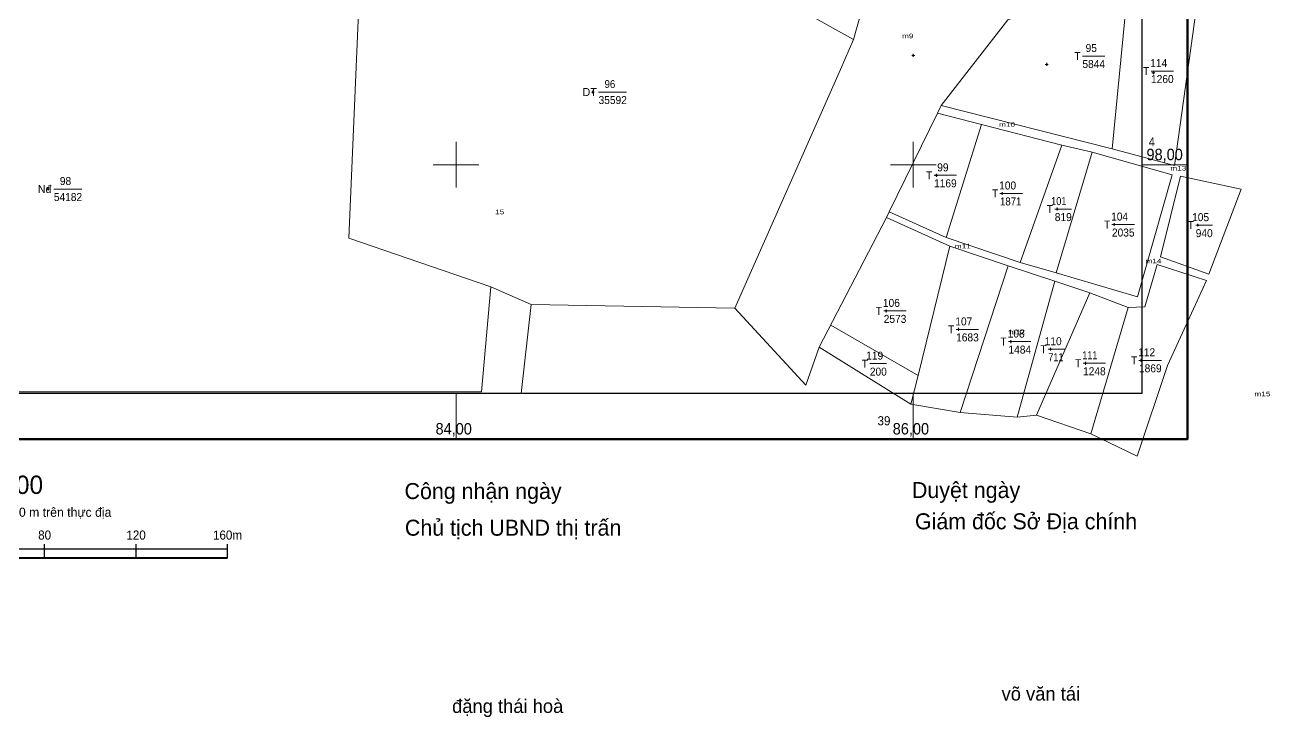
# Model space of a CAD drawing. Header units: metres. Extents: x 397130 to 398756, y 49558 to 50792.
# Drawn here: x 398211 to 398756, y 49558 to 49861 of the extents above; entities that cross this region are included whole.
import ezdxf
from ezdxf.enums import TextEntityAlignment as Align

# ---------------------------------------------------------------- set-up
doc = ezdxf.new("R2010")
doc.units = ezdxf.units.M
doc.header["$LTSCALE"] = 1.4
for name, color, linetype, lineweight in [('11', 7, 'Continuous', 13), ('22', 7, 'Continuous', 13), ('62', 7, 'Continuous', 13), ('63', 7, 'Continuous', 13)]:
    doc.layers.add(name, color=color, linetype=linetype, lineweight=lineweight)
doc.layers.add('50', color=7, linetype='Continuous')

msp = doc.modelspace()

# ---------------------------------------------------------------- hatches: boundary and pattern name
at = {"layer": '11'}
for points in [[(398600.085, 49847.83, 1), (398599.935, 49847.83, 1)], [(398658.435, 49843.91, 1), (398658.285, 49843.91, 1)], [(398705.095, 49840.2, 1), (398704.945, 49840.2, 1)], [(398459.895, 49831.81, 1), (398459.745, 49831.81, 1)], [(398610.155, 49795.37, 1), (398610.005, 49795.37, 1)], [(398221.615, 49789.37, 1), (398221.465, 49789.37, 1)], [(398638.995, 49787.45, 1), (398638.845, 49787.45, 1)], [(398662.975, 49780.61, 1), (398662.825, 49780.61, 1)], [(398687.975, 49773.84, 1), (398687.825, 49773.84, 1)], [(398724.615, 49773.58, 1), (398724.465, 49773.58, 1)], [(398588.145, 49736.07, 1), (398587.995, 49736.07, 1)], [(398619.805, 49727.97, 1), (398619.655, 49727.97, 1)], [(398642.715, 49722.65, 1), (398642.565, 49722.65, 1)], [(398660.125, 49719.3, 1), (398659.975, 49719.3, 1)], [(398675.335, 49713.17, 1), (398675.185, 49713.17, 1)], [(398699.795, 49714.44, 1), (398699.645, 49714.44, 1)]]:
    msp.add_hatch(color=256, dxfattribs=at).paths.add_polyline_path(points)

# ---------------------------------------------------------------- linework, layer by layer
for p, q in [((398599.7, 49847.83), (398599.38, 49847.83)), ((398600.01, 49848.46), (398600.01, 49848.14)), ((398600.01, 49847.52), (398600.01, 49847.2)), ((398600.64, 49847.83), (398600.32, 49847.83)), ((398658.05, 49843.91), (398657.74, 49843.91)), ((398658.36, 49844.54), (398658.36, 49844.22)), ((398658.36, 49843.6), (398658.36, 49843.28)), ((398658.98, 49843.91), (398658.67, 49843.91)), ((398705.02, 49840.82), (398705.02, 49840.51)), ((398704.71, 49840.2), (398704.4, 49840.2)), ((398705.02, 49839.89), (398705.02, 49839.58)), ((398705.64, 49840.2), (398705.33, 49840.2)), ((398459.51, 49831.81), (398459.2, 49831.81)), ((398459.82, 49832.44), (398459.82, 49832.12)), ((398459.82, 49831.5), (398459.82, 49831.18)), ((398460.44, 49831.81), (398460.13, 49831.81)), ((398609.77, 49795.37), (398609.46, 49795.37)), ((398610.08, 49796), (398610.08, 49795.68)), ((398610.08, 49795.06), (398610.08, 49794.74)), ((398610.7, 49795.37), (398610.39, 49795.37)), ((398221.23, 49789.37), (398220.92, 49789.37)), ((398221.54, 49790), (398221.54, 49789.68)), ((398221.54, 49789.06), (398221.54, 49788.74)), ((398222.16, 49789.37), (398221.85, 49789.37)), ((398638.61, 49787.45), (398638.3, 49787.45)), ((398638.92, 49788.08), (398638.92, 49787.76)), ((398638.92, 49787.14), (398638.92, 49786.82)), ((398639.54, 49787.45), (398639.23, 49787.45)), ((398662.9, 49781.24), (398662.9, 49780.92)), ((398662.59, 49780.61), (398662.28, 49780.61)), ((398662.9, 49780.3), (398662.9, 49779.98)), ((398663.52, 49780.61), (398663.21, 49780.61)), ((398687.59, 49773.84), (398687.28, 49773.84)), ((398687.9, 49774.46), (398687.9, 49774.15)), ((398687.9, 49773.53), (398687.9, 49773.22)), ((398688.52, 49773.84), (398688.21, 49773.84)), ((398724.23, 49773.58), (398723.92, 49773.58)), ((398724.54, 49774.2), (398724.54, 49773.89)), ((398724.54, 49773.27), (398724.54, 49772.96)), ((398725.16, 49773.58), (398724.85, 49773.58)), ((398587.76, 49736.07), (398587.44, 49736.07)), ((398588.07, 49736.7), (398588.07, 49736.38)), ((398588.07, 49735.76), (398588.07, 49735.44)), ((398588.7, 49736.07), (398588.38, 49736.07)), ((398619.42, 49727.97), (398619.1, 49727.97)), ((398619.73, 49728.6), (398619.73, 49728.28)), ((398619.73, 49727.66), (398619.73, 49727.34)), ((398620.36, 49727.97), (398620.04, 49727.97)), ((398642.33, 49722.65), (398642.02, 49722.65)), ((398642.64, 49723.28), (398642.64, 49722.96)), ((398642.64, 49722.34), (398642.64, 49722.02)), ((398643.26, 49722.65), (398642.95, 49722.65)), ((398659.74, 49719.3), (398659.42, 49719.3)), ((398660.05, 49719.92), (398660.05, 49719.61)), ((398660.05, 49718.99), (398660.05, 49718.68)), ((398660.68, 49719.3), (398660.36, 49719.3)), ((398674.95, 49713.17), (398674.64, 49713.17)), ((398675.26, 49713.8), (398675.26, 49713.48)), ((398675.26, 49712.86), (398675.26, 49712.54)), ((398675.88, 49713.17), (398675.57, 49713.17)), ((398699.41, 49714.44), (398699.1, 49714.44)), ((398699.72, 49715.06), (398699.72, 49714.75)), ((398699.72, 49714.13), (398699.72, 49713.82)), ((398700.34, 49714.44), (398700.03, 49714.44))]:
    msp.add_line(p, q, dxfattribs=at)
for points in [[(398600.01, 49848.14), (398599.7, 49847.83), (398600.01, 49847.52), (398600.32, 49847.83)], [(398658.36, 49844.22), (398658.05, 49843.91), (398658.36, 49843.6), (398658.67, 49843.91)], [(398705.02, 49840.51), (398704.71, 49840.2), (398705.02, 49839.89), (398705.33, 49840.2)], [(398459.82, 49832.12), (398459.51, 49831.81), (398459.82, 49831.5), (398460.13, 49831.81)], [(398610.08, 49795.68), (398609.77, 49795.37), (398610.08, 49795.06), (398610.39, 49795.37)], [(398221.54, 49789.68), (398221.23, 49789.37), (398221.54, 49789.06), (398221.85, 49789.37)], [(398638.92, 49787.76), (398638.61, 49787.45), (398638.92, 49787.14), (398639.23, 49787.45)], [(398662.9, 49780.92), (398662.59, 49780.61), (398662.9, 49780.3), (398663.21, 49780.61)], [(398687.9, 49774.15), (398687.59, 49773.84), (398687.9, 49773.53), (398688.21, 49773.84)], [(398724.54, 49773.89), (398724.23, 49773.58), (398724.54, 49773.27), (398724.85, 49773.58)], [(398588.07, 49736.38), (398587.76, 49736.07), (398588.07, 49735.76), (398588.38, 49736.07)], [(398619.73, 49728.28), (398619.42, 49727.97), (398619.73, 49727.66), (398620.04, 49727.97)], [(398642.64, 49722.96), (398642.33, 49722.65), (398642.64, 49722.34), (398642.95, 49722.65)], [(398660.05, 49719.61), (398659.74, 49719.3), (398660.05, 49718.99), (398660.36, 49719.3)], [(398675.26, 49713.48), (398674.95, 49713.17), (398675.26, 49712.86), (398675.57, 49713.17)], [(398699.72, 49714.75), (398699.41, 49714.44), (398699.72, 49714.13), (398700.03, 49714.44)]]:
    msp.add_lwpolyline(points, close=True, dxfattribs=at)
for centre in [(398600.01, 49847.83), (398658.36, 49843.91), (398705.02, 49840.2), (398459.82, 49831.81), (398610.08, 49795.37), (398221.54, 49789.37), (398638.92, 49787.45), (398662.9, 49780.61), (398687.9, 49773.84), (398724.54, 49773.58), (398588.07, 49736.07), (398619.73, 49727.97), (398642.64, 49722.65), (398660.05, 49719.3), (398675.26, 49713.17), (398699.72, 49714.44)]:
    msp.add_circle(centre, 0.075, dxfattribs=at)
at = {"layer": '22'}
for p, q in [((398694.12, 49880.78), (398686.94, 49807.04)), ((398612.22, 49825.94), (398686.94, 49807.04)), ((398629.82, 49817.65), (398614.34, 49768.14)), ((398662.43, 49752.66), (398678.22, 49805.53)), ((398588.33, 49776.95), (398558.84, 49720.21)), ((398620.5, 49691.61), (398641.53, 49755.77)), ((398661.89, 49749.06), (398645.48, 49689.55)), ((398415.2, 49746.66), (398432.89, 49738.82)), ((398677.2, 49744.03), (398653.86, 49690.43)), ((398432.89, 49738.82), (398428.4, 49700)), ((398432.89, 49738.82), (398521.95, 49737.27)), ((398564, 49729.83), (398602.07, 49707.83)), ((398558.84, 49720.21), (398598.95, 49695.2))]:
    msp.add_line(p, q, dxfattribs=at)
for points in [[(398589.84, 49912.02), (398573.77, 49854.87), (398554.43, 49865.65), (398533.61, 49870.15), (398509.63, 49891.23), (398519.69, 49961.23)], [(398694.12, 49880.78), (398641.31, 49863.35), (398612.22, 49825.94)], [(398686.94, 49807.04), (398714.27, 49799.63), (398725.32, 49879.51), (398694.12, 49880.78)], [(398357.76, 49877), (398353.1, 49767.87), (398415.2, 49746.66)], [(398521.95, 49737.27), (398568.22, 49841.74), (398573.77, 49854.87)], [(398612.22, 49825.94), (398610.6, 49822.61), (398589.51, 49779.38)], [(398665, 49808.57), (398629.82, 49817.65), (398610.6, 49822.61)], [(398678.22, 49805.53), (398665, 49808.57), (398646.69, 49757.26)], [(398662.43, 49752.66), (398698.08, 49742.16), (398713.21, 49795.6), (398678.22, 49805.53)], [(398614.34, 49768.14), (398589.51, 49779.38), (398588.33, 49776.95)], [(398588.33, 49776.95), (398616.05, 49764.33), (398641.53, 49755.77), (398661.89, 49749.06), (398677.2, 49744.03), (398694, 49737.55), (398677.61, 49682.31), (398653.86, 49690.43), (398645.48, 49689.55), (398620.5, 49691.61), (398598.95, 49695.2), (398602.07, 49707.83), (398616.05, 49764.33)], [(398614.34, 49768.14), (398646.69, 49757.26), (398662.43, 49752.66)], [(398694, 49737.55), (398701.33, 49737.87), (398706.66, 49756.37), (398728.2, 49749.39), (398711.27, 49712.15), (398697.92, 49672.52), (398677.61, 49682.31)], [(398071.52, 49700.66), (398411.04, 49700.66), (398415.2, 49746.66)], [(398558.84, 49720.21), (398553.06, 49703.56), (398521.95, 49737.27)]]:
    msp.add_lwpolyline(points, dxfattribs=at)
msp.add_lwpolyline([(398743.47, 49789.33), (398729.3, 49752.13), (398708.21, 49759.72), (398716.92, 49795.03)], close=True, dxfattribs=at)
at = {"layer": '62'}
for p, q in [((398673.98, 49847.58), (398683.78, 49847.58)), ((398704, 49841), (398713.8, 49841)), ((398462.33, 49831.81), (398474.58, 49831.81)), ((398609.08, 49795.38), (398618.88, 49795.38)), ((398224.04, 49789.38), (398236.29, 49789.38)), ((398637.92, 49787.46), (398647.72, 49787.46)), ((398661.9, 49780.62), (398669.25, 49780.62)), ((398686.9, 49773.84), (398696.7, 49773.84)), ((398723.55, 49773.58), (398730.9, 49773.58)), ((398587.07, 49736.08), (398596.87, 49736.08)), ((398618.74, 49727.97), (398628.54, 49727.97)), ((398641.64, 49722.66), (398651.44, 49722.66)), ((398659.06, 49719.3), (398666.41, 49719.3)), ((398581, 49713), (398588.35, 49713)), ((398674.26, 49713.17), (398684.06, 49713.17)), ((398698.73, 49714.44), (398708.53, 49714.44))]:
    msp.add_line(p, q, dxfattribs=at)
at = {"layer": '63'}
for p, q in [((398400, 49790), (398400, 49810)), ((398600, 49790), (398600, 49810)), ((398390, 49800), (398410, 49800)), ((398590, 49800), (398610, 49800)), ((398700, 49800), (398720, 49800)), ((398400, 49680), (398400, 49700)), ((398600, 49680), (398600, 49700))]:
    msp.add_line(p, q, dxfattribs=at)
at = {"layer": '63', "lineweight": 25}
for p, q in [((398220, 49628), (398220, 49634)), ((398260, 49628), (398260, 49634)), ((398300, 49628), (398300, 49634)), ((398100, 49632), (398300, 49632))]:
    msp.add_line(p, q, dxfattribs=at)
at = {"layer": '63', "lineweight": 40}
msp.add_line((398100, 49628), (398300, 49628), dxfattribs=at)
at = {"layer": '63', "lineweight": 53}
msp.add_lwpolyline([(397680, 49680), (397680, 50720), (398720, 50720), (398720, 49680)], close=True, dxfattribs=at)
at = {"layer": '63', "lineweight": 25}
msp.add_lwpolyline([(397700, 49700), (397700, 50700), (398700, 50700), (398700, 49700)], close=True, dxfattribs=at)

# ---------------------------------------------------------------- texts
at = {"layer": '22'}
for s, height, p in [('Công nhận ngày', 7, (398411.795, 49653.76)), ('Duyệt ngày', 7, (398623.085, 49654.19)), ('Chủ tịch UBND thị trấn', 7, (398424.945, 49637.72)), ('Giám đốc Sở Địa chính', 7, (398649.32, 49640.52)), ('võ văn tái', 6, (398655.795, 49565.6)), ('đặng thái hoà', 6, (398422.57, 49560.18))]:
    msp.add_text(s, height=height, dxfattribs=at).set_placement(p, align=Align.CENTER)
at = {"layer": '50', "width": 1.35}
for s, p in [('m9  ', (398598.555, 49855.35)), ('m9  ', (398598.555, 49855.35)), ('m10  ', (398642.015, 49816.61)), ('m10  ', (398642.015, 49816.61)), ('m10  ', (398642.015, 49816.61)), ('m13  ', (398716.925, 49797.49)), ('m13  ', (398716.925, 49797.49)), ('m13  ', (398716.925, 49797.49)), ('m13  ', (398716.925, 49797.49)), ('15  ', (398420.105, 49778.36)), ('m11  ', (398622.685, 49763.41)), ('m11  ', (398622.685, 49763.41)), ('m14  ', (398706.085, 49756.91)), ('m12  ', (398646.355, 49725.85)), ('m15  ', (398753.725, 49698.73))]:
    msp.add_text(s, height=2, dxfattribs=at).set_placement(p, align=Align.CENTER)
at = {"layer": '62'}
for s, width, p in [('95', 0.95, (398675.38, 49849.33)), ('T', 0.95, (398670.48, 49845.83)), ('114', 0.95, (398703.65, 49842.75)), ('5844', 0.95, (398673.98, 49842.33)), ('T', 0.95, (398700.5, 49839.25)), ('96', 0.9, (398464.95, 49833.56)), ('1260', 0.95, (398704, 49835.75)), ('35592', 0.95, (398462.33, 49826.56)), ('99', 0.95, (398610.48, 49797.12)), ('98', 0.95, (398226.67, 49791.13)), ('T', 0.95, (398605.58, 49793.62)), ('1169', 0.95, (398609.08, 49790.12)), ('100', 0.95, (398637.57, 49789.2)), ('54182', 0.95, (398224.04, 49784.13)), ('T', 0.95, (398634.42, 49785.7)), ('1871', 0.9, (398637.92, 49782.2)), ('T', 0.95, (398658.4, 49778.86)), ('101', 0.85, (398660.33, 49782.36)), ('819', 0.95, (398661.9, 49775.36)), ('T', 0.95, (398683.4, 49772.1)), ('104', 0.95, (398686.55, 49775.6)), ('105', 0.95, (398721.98, 49775.33)), ('2035', 0.95, (398686.9, 49768.6)), ('T', 0.95, (398720.05, 49771.83)), ('940', 0.95, (398723.55, 49768.33)), ('T', 0.95, (398583.57, 49734.32)), ('106', 0.95, (398586.72, 49737.82)), ('2573', 0.95, (398587.07, 49730.82)), ('107', 0.95, (398618.39, 49729.72)), ('T', 0.95, (398615.24, 49726.22)), ('108', 0.95, (398641.29, 49724.41)), ('1683', 0.95, (398618.74, 49722.72)), ('T', 0.95, (398638.14, 49720.91)), ('1484', 0.95, (398641.64, 49717.41)), ('T', 0.95, (398655.56, 49717.56)), ('110', 0.95, (398657.48, 49721.06)), ('119', 0.95, (398579.42, 49714.75)), ('711', 0.85, (398659.06, 49714.06)), ('111', 0.85, (398673.91, 49714.92)), ('T', 0.95, (398695.23, 49712.7)), ('112', 0.95, (398698.38, 49716.2)), ('T', 0.95, (398577.5, 49711.25)), ('200', 0.95, (398581, 49707.75)), ('T', 0.95, (398670.76, 49711.42)), ('1248', 0.95, (398674.26, 49707.92)), ('1869', 0.95, (398698.73, 49709.2))]:
    msp.add_text(s, height=3.5, dxfattribs=dict(at, width=width)).set_placement(p)
for s, p in [('DT', (398455.33, 49830.06)), ('Nđ', (398217.04, 49787.63))]:
    msp.add_text(s, height=3.5, dxfattribs=at).set_placement(p)
at = {"layer": '63'}
for s, height, width, p in [('4', 4, 0.9, (398703, 49808)), ('98,00', 5, 0.95, (398702, 49802)), ('84,00', 5, 0.95, (398391, 49682)), ('86,00', 5, 0.95, (398591, 49682))]:
    msp.add_text(s, height=height, dxfattribs=dict(at, width=width)).set_placement(p)
at = {"layer": '63', "width": 0.95}
msp.add_text('39', height=4, dxfattribs=at).set_placement((398590, 49686), align=Align.RIGHT)
at = {"layer": '63'}
for s, height, p in [('1 : 2000', 8, (398200.005, 49656)), ('1 cm trên bản đồ bằng 20 m trên thực địa', 4, (398199.995, 49646))]:
    msp.add_text(s, height=height, dxfattribs=at).set_placement(p, align=Align.CENTER)
at = {"layer": '63', "width": 0.95}
for s, p in [('80', (398220, 49636)), ('120', (398259.995, 49636)), ('160m', (398300.005, 49636))]:
    msp.add_text(s, height=4, dxfattribs=at).set_placement(p, align=Align.CENTER)

doc.saveas('drawing.dxf')
